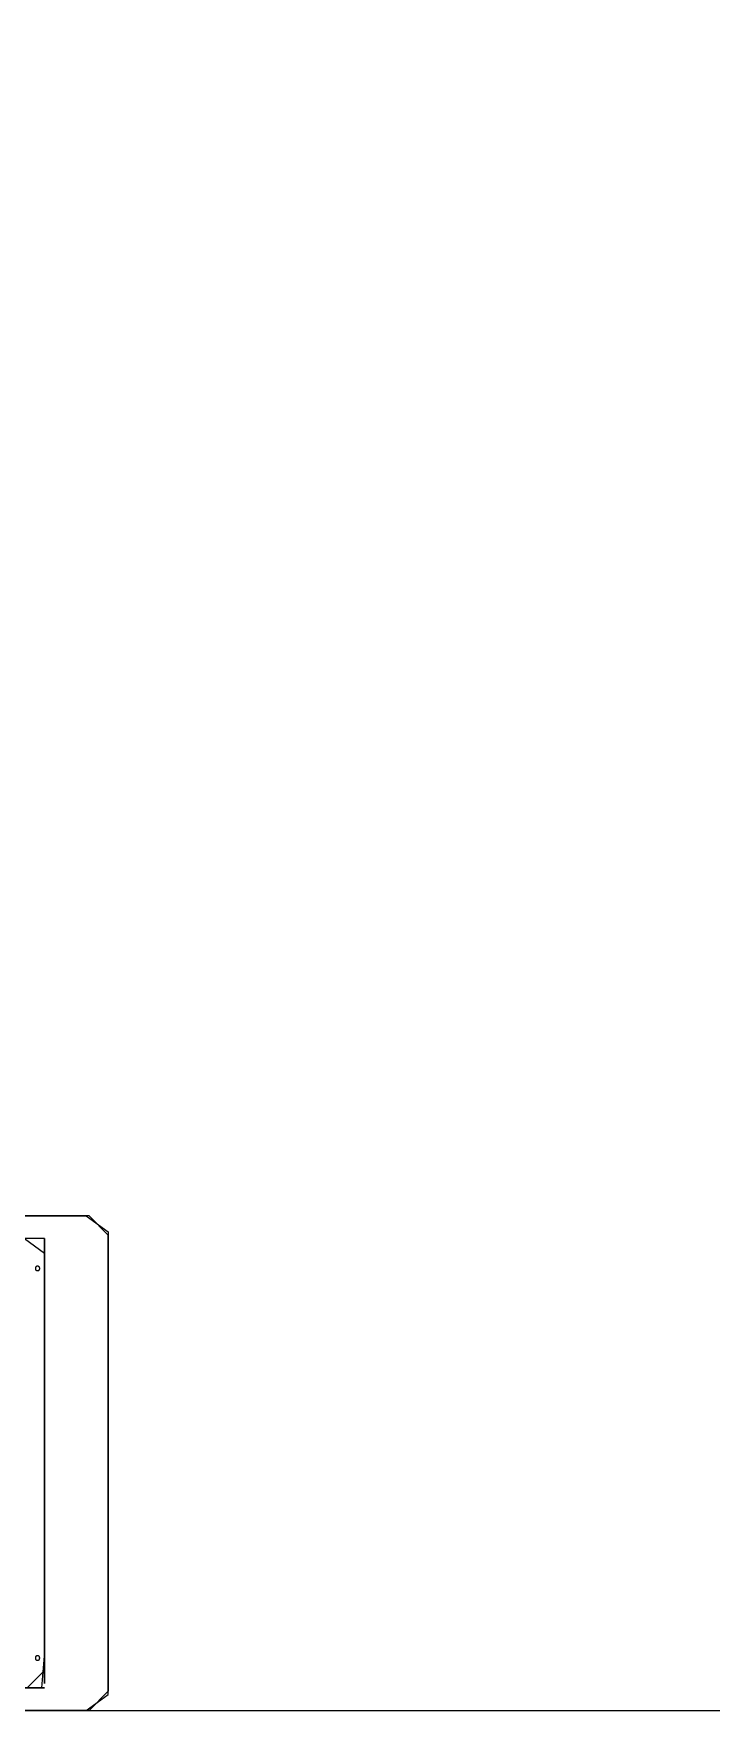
# Model space of a CAD drawing. Header units: metres. Extents: x 0 to 2800, y 0 to 2000.
# Drawn here: x 926 to 1400, y 0 to 1172 of the extents above; entities that cross this region are included whole.
import ezdxf

# ---------------------------------------------------------------- set-up
doc = ezdxf.new("R2010")
doc.units = ezdxf.units.M

msp = doc.modelspace()

# ---------------------------------------------------------------- linework, layer by layer
for points in [[(0, 0), (2800, 0), (2800, 2000), (0, 2000), (0, 0)], [(909.5, 345.6), (936.2, 345.6), (963, 345.6), (978.5, 334.4), (978.5, 307.6), (978.5, 280.9), (978.5, 254.1), (978.5, 227.4), (978.5, 200.6), (978.5, 173.9), (978.5, 147.1), (978.5, 120.4), (978.5, 93.6), (978.5, 66.9), (978.5, 40.1), (978.5, 13.4), (965.1, 0), (938.4, 0), (911.6, 0)], [(909.5, 345.6), (936.2, 345.6), (963, 345.6), (978.5, 334.4), (978.5, 307.6), (978.5, 280.9), (978.5, 254.1), (978.5, 227.4), (978.5, 200.6), (978.5, 173.9), (978.5, 147.1), (978.5, 120.4), (978.5, 93.6), (978.5, 66.9), (978.5, 40.1), (978.5, 13.4), (965.1, 0), (938.4, 0), (911.6, 0)], [(909.5, 0), (936.2, 0), (963, 0), (978.5, 11.2), (978.5, 38), (978.5, 64.7), (978.5, 91.5), (978.5, 118.2), (978.5, 145), (978.5, 171.7), (978.5, 198.5), (978.5, 225.2), (978.5, 252), (978.5, 278.7), (978.5, 305.5), (978.5, 332.2), (965.1, 345.6), (938.4, 345.6), (911.6, 345.6)], [(907.7, 15.7), (932.1, 15.7), (934, 38.1), (934, 62.4), (934, 86.7), (934, 111), (934, 135.4), (934, 159.7), (934, 184), (934, 208.3), (934, 232.6), (934, 256.9), (934, 281.3), (934, 305.6), (934, 329.9)], [(934, 329.9), (909.7, 329.9)], [(919.9, 329.9), (934, 319.7), (934, 295.4), (934, 271), (934, 246.7), (934, 222.4), (934, 198.1), (934, 173.8), (934, 149.5), (934, 125.1), (934, 100.8), (934, 76.5), (934, 52.2), (934, 27.9), (921.8, 15.7)], [(934, 329.9), (934, 323.5), (934, 317.2), (934, 310.8), (934, 304.5), (934, 298.2), (934, 291.8), (934, 285.5), (934, 279.1), (934, 272.8), (934, 266.4), (934, 260.1), (934, 253.7), (934, 247.4), (934, 241), (934, 234.7), (934, 228.3), (934, 222), (934, 215.6), (934, 209.3), (934, 202.9), (934, 196.6), (934, 190.3), (934, 183.9), (934, 177.6), (934, 171.2), (934, 164.9), (934, 158.5), (934, 152.2), (934, 145.8), (934, 139.5), (934, 133.1), (934, 126.8), (934, 120.4), (934, 114.1), (934, 107.7), (934, 101.4), (934, 95), (934, 88.7), (934, 82.4), (934, 76), (934, 69.7), (934, 63.3), (934, 57), (934, 50.6), (934, 44.3), (934, 37.9), (934, 31.6), (934, 25.2), (934, 18.9), (934, 18.9), (934, 25.2), (934, 31.6), (934, 37.9), (934, 44.3), (934, 50.6), (934, 57), (934, 63.3), (934, 69.7), (934, 76), (934, 82.4), (934, 88.7), (934, 95), (934, 101.4), (934, 107.7), (934, 114.1), (934, 120.4), (934, 126.8), (934, 133.1), (934, 139.5), (934, 145.8), (934, 152.2), (934, 158.5), (934, 164.9), (934, 171.2), (934, 177.6), (934, 183.9), (934, 190.3), (934, 196.6), (934, 202.9), (934, 209.3), (934, 215.6), (934, 222), (934, 228.3), (934, 234.7), (934, 241), (934, 247.4), (934, 253.7), (934, 260.1), (934, 266.4), (934, 272.8), (934, 279.1), (934, 285.5), (934, 291.8), (934, 298.2), (934, 304.5), (934, 310.8), (934, 317.2), (934, 323.5), (934, 329.9)], [(930.6, 308.9), (930.6, 309), (930.6, 309.2), (930.6, 309.3), (930.5, 309.4), (930.5, 309.4), (930.5, 309.5), (930.4, 309.6), (930.4, 309.7), (930.3, 309.8), (930.3, 309.9), (930.2, 310), (930.2, 310), (930.1, 310.1), (930, 310.2), (929.9, 310.2), (929.9, 310.3), (929.8, 310.3), (929.7, 310.4), (929.6, 310.4), (929.5, 310.4), (929.4, 310.5), (929.3, 310.5), (929.2, 310.5), (929.1, 310.5), (929, 310.5), (928.9, 310.5), (928.8, 310.5), (928.7, 310.5), (928.6, 310.5), (928.5, 310.4), (928.4, 310.4), (928.3, 310.3), (928.2, 310.3), (928.2, 310.2), (928.1, 310.2), (928, 310.1), (927.9, 310.1), (927.9, 310), (927.8, 309.9), (927.7, 309.8), (927.7, 309.8), (927.6, 309.7), (927.6, 309.6), (927.6, 309.5), (927.5, 309.4), (927.5, 309.3), (927.5, 309.2), (927.5, 309.1), (927.5, 309), (927.5, 308.9), (927.5, 308.8), (927.5, 308.7), (927.5, 308.6), (927.5, 308.5), (927.6, 308.4), (927.6, 308.3), (927.6, 308.2), (927.7, 308.1), (927.7, 308), (927.8, 308), (927.9, 307.9), (927.9, 307.8), (928, 307.8), (928.1, 307.7), (928.2, 307.6), (928.2, 307.6), (928.3, 307.5), (928.4, 307.5), (928.5, 307.5), (928.6, 307.4), (928.7, 307.4), (928.8, 307.4), (928.9, 307.4), (929, 307.4), (929.1, 307.4), (929.2, 307.4), (929.3, 307.4), (929.4, 307.4), (929.5, 307.4), (929.6, 307.5), (929.7, 307.5), (929.8, 307.6), (929.9, 307.6), (929.9, 307.7), (930, 307.7), (930.1, 307.8), (930.2, 307.9), (930.2, 307.9), (930.3, 308), (930.3, 308.1), (930.4, 308.2), (930.4, 308.3), (930.5, 308.4), (930.5, 308.4), (930.5, 308.5), (930.6, 308.6), (930.6, 308.7), (930.6, 308.8), (930.6, 308.9)], [(930.6, 36.7), (930.6, 36.8), (930.6, 36.9), (930.6, 37), (930.5, 37.1), (930.5, 37.2), (930.5, 37.2), (930.4, 37.3), (930.4, 37.4), (930.3, 37.5), (930.3, 37.6), (930.2, 37.7), (930.2, 37.7), (930.1, 37.8), (930, 37.9), (929.9, 37.9), (929.9, 38), (929.8, 38), (929.7, 38.1), (929.6, 38.1), (929.5, 38.2), (929.4, 38.2), (929.3, 38.2), (929.2, 38.2), (929.1, 38.2), (929, 38.2), (928.9, 38.2), (928.8, 38.2), (928.7, 38.2), (928.6, 38.2), (928.5, 38.1), (928.4, 38.1), (928.3, 38.1), (928.2, 38), (928.2, 38), (928.1, 37.9), (928, 37.8), (927.9, 37.8), (927.9, 37.7), (927.8, 37.6), (927.7, 37.6), (927.7, 37.5), (927.6, 37.4), (927.6, 37.3), (927.6, 37.2), (927.5, 37.1), (927.5, 37), (927.5, 36.9), (927.5, 36.8), (927.5, 36.7), (927.5, 36.6), (927.5, 36.5), (927.5, 36.4), (927.5, 36.3), (927.5, 36.2), (927.6, 36.1), (927.6, 36), (927.6, 35.9), (927.7, 35.8), (927.7, 35.8), (927.8, 35.7), (927.9, 35.6), (927.9, 35.5), (928, 35.5), (928.1, 35.4), (928.2, 35.4), (928.2, 35.3), (928.3, 35.3), (928.4, 35.2), (928.5, 35.2), (928.6, 35.1), (928.7, 35.1), (928.8, 35.1), (928.9, 35.1), (929, 35.1), (929.1, 35.1), (929.2, 35.1), (929.3, 35.1), (929.4, 35.1), (929.5, 35.2), (929.6, 35.2), (929.7, 35.2), (929.8, 35.3), (929.9, 35.3), (929.9, 35.4), (930, 35.4), (930.1, 35.5), (930.2, 35.6), (930.2, 35.6), (930.3, 35.7), (930.3, 35.8), (930.4, 35.9), (930.4, 36), (930.5, 36.1), (930.5, 36.2), (930.5, 36.2), (930.6, 36.3), (930.6, 36.4), (930.6, 36.6), (930.6, 36.7)], [(934, 15.7), (916, 15.7)], [(916, 15.7), (934, 15.7)]]:
    msp.add_lwpolyline(points)

doc.saveas('drawing.dxf')
